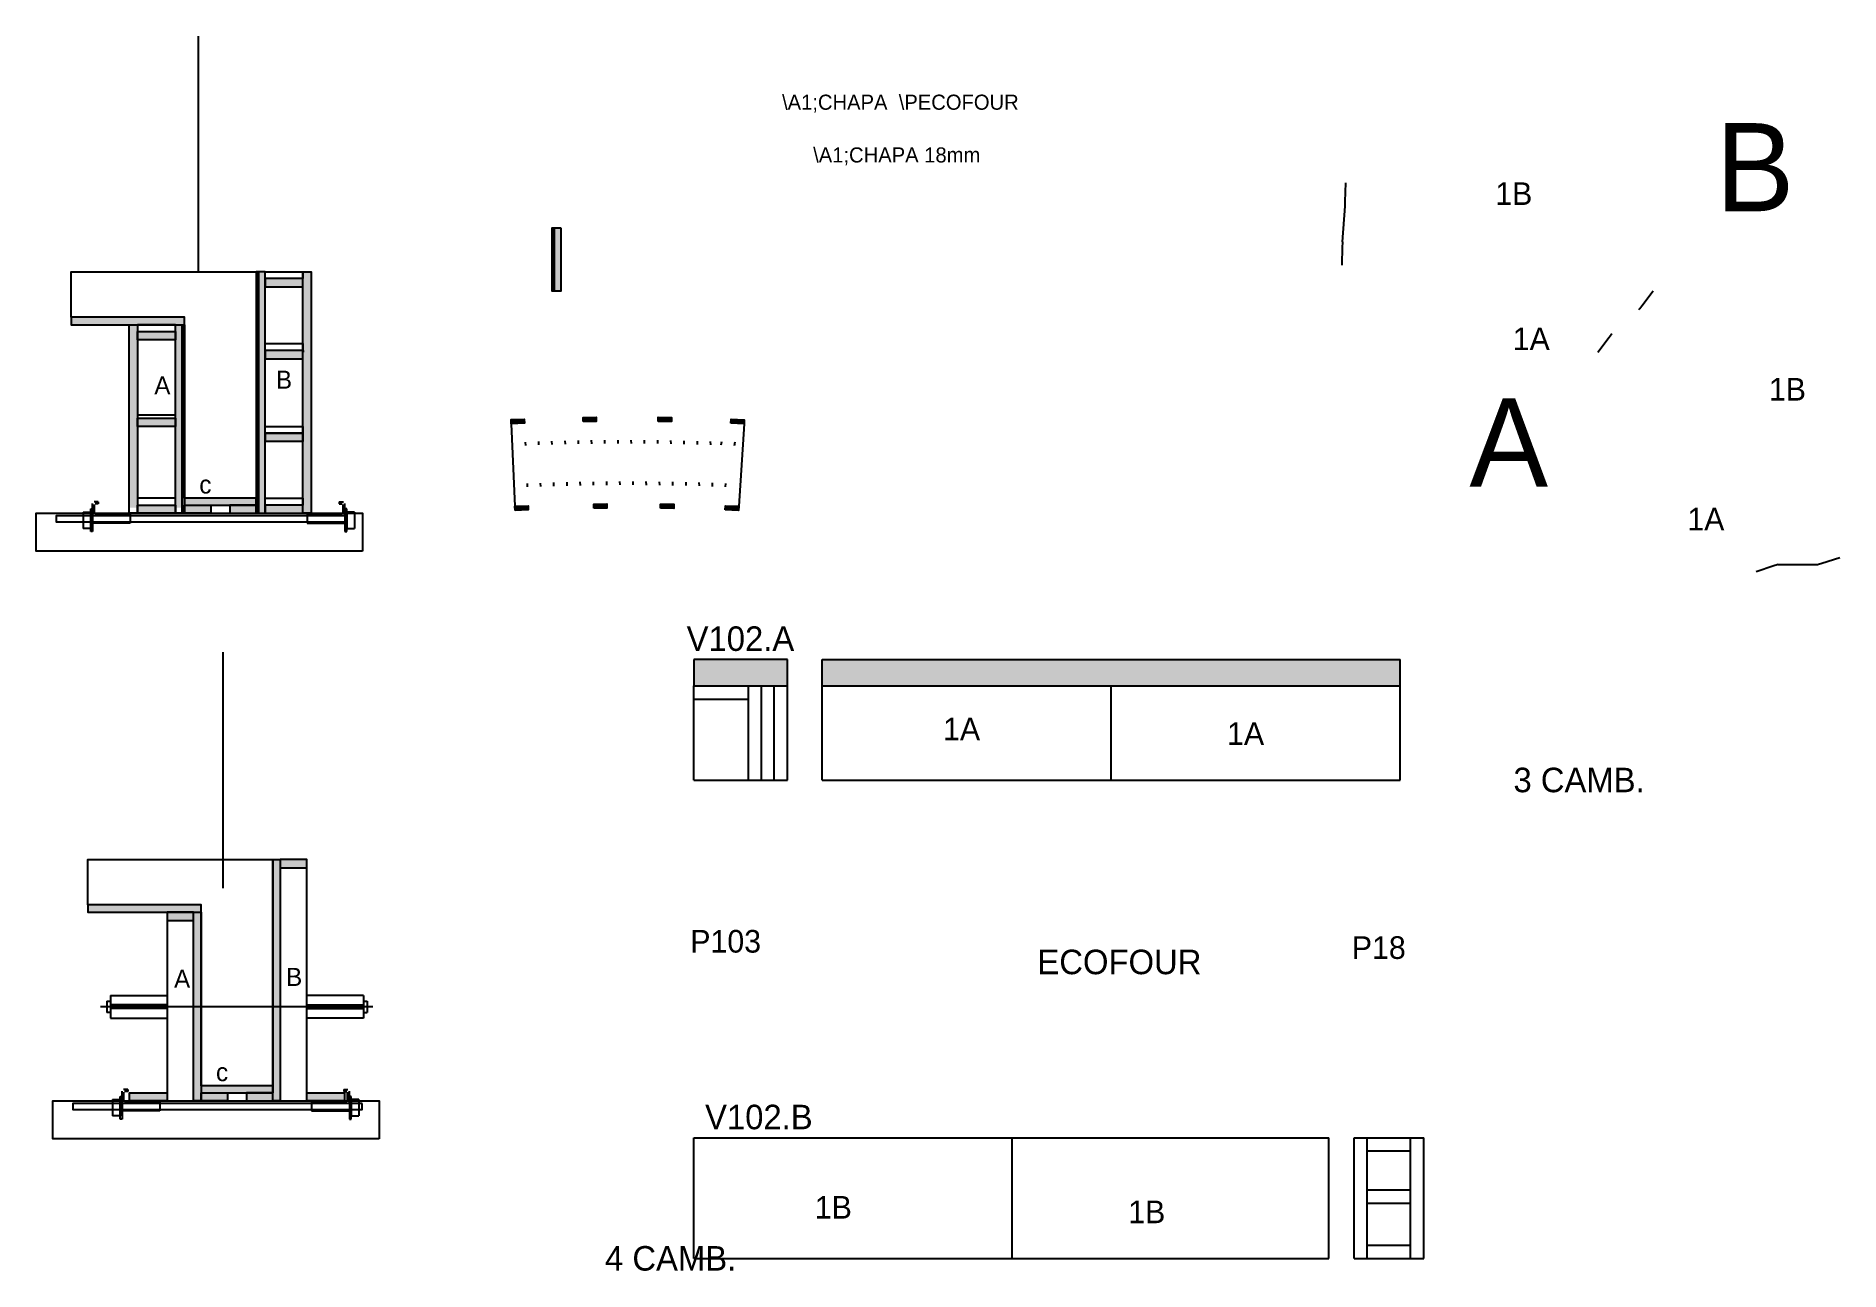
# Model space of a CAD drawing. Header units: metres. Extents: x 3303 to 4259, y 16267 to 16921.
import ezdxf

# ---------------------------------------------------------------- set-up
doc = ezdxf.new("R2010")
doc.units = ezdxf.units.M
for name, color, linetype in [('238', 7, 'Continuous'), ('5', 7, 'Continuous'), ('barrote', 7, 'Continuous'), ('CONCRETO', 7, 'Continuous'), ('COTA', 7, 'Continuous'), ('detalhes', 7, 'Continuous'), ('Hachura', 7, 'Continuous'), ('Madeira', 7, 'Continuous'), ('Painéis', 7, 'Continuous'), ('presilha', 7, 'Continuous'), ('Romaneio', 7, 'Continuous'), ('SARR_2.2x7', 7, 'Continuous'), ('SCO-___-LAJ', 7, 'Continuous'), ('TENSOR', 7, 'Continuous'), ('Texto Seção', 7, 'Continuous')]:
    doc.layers.add(name, color=color, linetype=linetype)

msp = doc.modelspace()

# ---------------------------------------------------------------- hatches: boundary and pattern name
at = {"layer": 'COTA'}
h = msp.add_hatch(color=7, dxfattribs=at)
h.dxf.hatch_style = 1
h.paths.add_polyline_path([(3700.82, 16590.99), (3651.82, 16590.99), (3651.82, 16590.99), (3651.82, 16576.99), (3651.82, 16576.99), (3700.82, 16576.99), (3700.82, 16576.99), (3700.82, 16590.99)])
h = msp.add_hatch(color=7, dxfattribs=at)
h.dxf.hatch_style = 1
h.paths.add_polyline_path([(4026.22, 16576.99), (4026.22, 16590.99), (3719.82, 16590.99), (3719.82, 16576.99), (4026.22, 16576.99)])
at = {"layer": 'Hachura'}
h = msp.add_hatch(color=7, dxfattribs=at)
h.dxf.hatch_style = 1
h.paths.add_polyline_path([(3581.48, 16819.6), (3577.88, 16819.6), (3577.88, 16819.6), (3577.88, 16786.29), (3577.88, 16786.29), (3581.48, 16786.29), (3581.48, 16786.29), (3581.48, 16819.6)])
h = msp.add_hatch(color=7, dxfattribs=at)
h.dxf.hatch_style = 1
h.paths.add_polyline_path([(3424.68, 16796.42), (3421.08, 16796.42), (3421.08, 16796.42), (3421.08, 16668.42), (3421.08, 16668.42), (3424.68, 16668.42), (3424.68, 16668.42), (3424.68, 16796.42)])
h = msp.add_hatch(color=7, dxfattribs=at)
h.dxf.hatch_style = 1
h.paths.add_polyline_path([(3444.68, 16788.42), (3444.68, 16792.82), (3444.68, 16792.82), (3424.68, 16792.82), (3424.68, 16792.82), (3424.68, 16788.42), (3424.68, 16788.42), (3444.68, 16788.42)])
h = msp.add_hatch(color=7, dxfattribs=at)
h.dxf.hatch_style = 1
h.paths.add_polyline_path([(3444.68, 16796.42), (3449.08, 16796.42), (3449.08, 16796.42), (3449.08, 16668.42), (3449.08, 16668.42), (3444.68, 16668.42), (3444.68, 16668.42), (3444.68, 16796.42)])
h = msp.add_hatch(color=7, dxfattribs=at)
h.dxf.hatch_style = 1
h.paths.add_polyline_path([(3381.89, 16768.42), (3381.89, 16772.42), (3381.89, 16772.42), (3321.89, 16772.42), (3321.89, 16772.42), (3321.89, 16768.42), (3321.89, 16768.42), (3381.89, 16768.42)])
h = msp.add_hatch(color=7, dxfattribs=at)
h.dxf.hatch_style = 1
h.paths.add_polyline_path([(3352.69, 16771.42), (3357.09, 16771.42), (3357.09, 16771.42), (3357.09, 16671.42), (3357.09, 16671.42), (3352.69, 16671.42), (3352.69, 16671.42), (3352.69, 16771.42)])
h = msp.add_hatch(color=7, dxfattribs=at)
h.dxf.hatch_style = 1
h.paths.add_polyline_path([(3377.09, 16771.42), (3380.69, 16771.42), (3380.69, 16771.42), (3380.69, 16671.42), (3380.69, 16671.42), (3377.09, 16671.42), (3377.09, 16671.42), (3377.09, 16771.42)])
h = msp.add_hatch(color=7, dxfattribs=at)
h.dxf.hatch_style = 1
h.paths.add_polyline_path([(3357.09, 16760.42), (3357.09, 16764.82), (3357.09, 16764.82), (3377.09, 16764.82), (3377.09, 16764.82), (3377.09, 16760.42), (3377.09, 16760.42), (3357.09, 16760.42)])
h = msp.add_hatch(color=7, dxfattribs=at)
h.dxf.hatch_style = 1
h.paths.add_polyline_path([(3444.68, 16750.37), (3444.68, 16754.77), (3444.68, 16754.77), (3424.68, 16754.77), (3424.68, 16754.77), (3424.68, 16750.37), (3424.68, 16750.37), (3444.68, 16750.37)])
h = msp.add_hatch(color=7, dxfattribs=at)
h.dxf.hatch_style = 1
h.paths.add_polyline_path([(3357.09, 16714.42), (3357.09, 16718.82), (3357.09, 16718.82), (3377.09, 16718.82), (3377.09, 16718.82), (3377.09, 16714.42), (3377.09, 16714.42), (3357.09, 16714.42)])
h = msp.add_hatch(color=7, dxfattribs=at)
h.dxf.hatch_style = 1
h.paths.add_polyline_path([(3424.68, 16706.44), (3424.68, 16710.84), (3424.68, 16710.84), (3444.68, 16710.84), (3444.68, 16710.84), (3444.68, 16706.44), (3444.68, 16706.44), (3424.68, 16706.44)])
h = msp.add_hatch(color=7, dxfattribs=at)
h.dxf.hatch_style = 1
h.paths.add_polyline_path([(3555.09, 16715.9), (3555, 16718.1), (3555, 16718.1), (3561.99, 16718.39), (3561.99, 16718.39), (3562.09, 16716.19), (3562.09, 16716.19), (3555.09, 16715.9)])
h = msp.add_hatch(color=7, dxfattribs=at)
h.dxf.hatch_style = 1
h.paths.add_polyline_path([(3593.18, 16717.06), (3593.15, 16719.26), (3593.15, 16719.26), (3600.15, 16719.36), (3600.15, 16719.36), (3600.18, 16717.16), (3600.18, 16717.16), (3593.18, 16717.06)])
h = msp.add_hatch(color=7, dxfattribs=at)
h.dxf.hatch_style = 1
h.paths.add_polyline_path([(3633.02, 16717.16), (3633.05, 16719.36), (3633.05, 16719.36), (3640.05, 16719.25), (3640.05, 16719.25), (3640.02, 16717.05), (3640.02, 16717.05), (3633.02, 16717.16)])
h = msp.add_hatch(color=7, dxfattribs=at)
h.dxf.hatch_style = 1
h.paths.add_polyline_path([(3671.51, 16716.17), (3671.61, 16718.36), (3671.61, 16718.36), (3678.6, 16718.06), (3678.6, 16718.06), (3678.51, 16715.86), (3678.51, 16715.86), (3671.51, 16716.17)])
h = msp.add_hatch(color=7, dxfattribs=at)
h.dxf.hatch_style = 1
h.paths.add_polyline_path([(3357.09, 16668.42), (3357.09, 16672.82), (3357.09, 16672.82), (3377.09, 16672.82), (3377.09, 16672.82), (3377.09, 16668.42), (3377.09, 16668.42), (3357.09, 16668.42)])
h = msp.add_hatch(color=7, dxfattribs=at)
h.dxf.hatch_style = 1
h.paths.add_polyline_path([(3419.88, 16672.82), (3419.88, 16676.42), (3419.88, 16676.42), (3381.89, 16676.42), (3381.89, 16676.42), (3381.89, 16672.82), (3381.89, 16672.82), (3419.88, 16672.82)])
h = msp.add_hatch(color=7, dxfattribs=at)
h.dxf.hatch_style = 1
h.paths.add_polyline_path([(3381.89, 16668.42), (3381.89, 16672.82), (3381.89, 16672.82), (3395.89, 16672.82), (3395.89, 16672.82), (3395.89, 16668.42), (3395.89, 16668.42), (3381.89, 16668.42)])
h = msp.add_hatch(color=7, dxfattribs=at)
h.dxf.hatch_style = 1
h.paths.add_polyline_path([(3419.88, 16668.42), (3419.88, 16672.82), (3419.88, 16672.82), (3405.88, 16672.82), (3405.88, 16672.82), (3405.88, 16668.42), (3405.88, 16668.42), (3419.88, 16668.42)])
h = msp.add_hatch(color=7, dxfattribs=at)
h.dxf.hatch_style = 1
h.paths.add_polyline_path([(3444.68, 16668.42), (3444.68, 16672.82), (3444.68, 16672.82), (3424.68, 16672.82), (3424.68, 16672.82), (3424.68, 16668.42), (3424.68, 16668.42), (3444.68, 16668.42)])
h = msp.add_hatch(color=7, dxfattribs=at)
h.dxf.hatch_style = 1
h.paths.add_polyline_path([(3557.12, 16669.95), (3557.03, 16672.15), (3557.03, 16672.15), (3564.02, 16672.44), (3564.02, 16672.44), (3564.11, 16670.24), (3564.11, 16670.24), (3557.12, 16669.95)])
h = msp.add_hatch(color=7, dxfattribs=at)
h.dxf.hatch_style = 1
h.paths.add_polyline_path([(3598.83, 16671.14), (3598.81, 16673.34), (3598.81, 16673.34), (3605.81, 16673.42), (3605.81, 16673.42), (3605.83, 16671.22), (3605.83, 16671.22), (3598.83, 16671.14)])
h = msp.add_hatch(color=7, dxfattribs=at)
h.dxf.hatch_style = 1
h.paths.add_polyline_path([(3634.2, 16671.14), (3634.24, 16673.34), (3634.24, 16673.34), (3641.24, 16673.23), (3641.24, 16673.23), (3641.2, 16671.03), (3641.2, 16671.03), (3634.2, 16671.14)])
h = msp.add_hatch(color=7, dxfattribs=at)
h.dxf.hatch_style = 1
h.paths.add_polyline_path([(3668.56, 16670.26), (3668.65, 16672.45), (3668.65, 16672.45), (3675.65, 16672.15), (3675.65, 16672.15), (3675.55, 16669.95), (3675.55, 16669.95), (3668.56, 16670.26)])
h = msp.add_hatch(color=7, dxfattribs=at)
h.dxf.hatch_style = 1
h.paths.add_polyline_path([(3428.72, 16484.9), (3432.72, 16484.9), (3432.72, 16484.9), (3432.72, 16356.9), (3432.72, 16356.9), (3428.72, 16356.9), (3428.72, 16356.9), (3428.72, 16484.9)])
h = msp.add_hatch(color=7, dxfattribs=at)
h.dxf.hatch_style = 1
h.paths.add_polyline_path([(3446.72, 16480.5), (3446.72, 16484.9), (3446.72, 16484.9), (3432.72, 16484.9), (3432.72, 16484.9), (3432.72, 16480.5), (3432.72, 16480.5), (3446.72, 16480.5)])
h = msp.add_hatch(color=7, dxfattribs=at)
h.dxf.hatch_style = 1
h.paths.add_polyline_path([(3390.72, 16456.9), (3390.72, 16460.9), (3390.72, 16460.9), (3330.72, 16460.9), (3330.72, 16460.9), (3330.72, 16456.9), (3330.72, 16456.9), (3390.72, 16456.9)])
h = msp.add_hatch(color=7, dxfattribs=at)
h.dxf.hatch_style = 1
h.paths.add_polyline_path([(3386.72, 16452.5), (3386.72, 16456.9), (3386.72, 16456.9), (3372.72, 16456.9), (3372.72, 16456.9), (3372.72, 16452.5), (3372.72, 16452.5), (3386.72, 16452.5)])
h = msp.add_hatch(color=7, dxfattribs=at)
h.dxf.hatch_style = 1
h.paths.add_polyline_path([(3386.72, 16456.9), (3390.72, 16456.9), (3390.72, 16456.9), (3390.72, 16356.9), (3390.72, 16356.9), (3386.72, 16356.9), (3386.72, 16356.9), (3386.72, 16456.9)])
h = msp.add_hatch(color=7, dxfattribs=at)
h.dxf.hatch_style = 1
h.paths.add_polyline_path([(3352.72, 16356.9), (3352.72, 16361.3), (3352.72, 16361.3), (3372.72, 16361.3), (3372.72, 16361.3), (3372.72, 16356.9), (3372.72, 16356.9), (3352.72, 16356.9)])
h = msp.add_hatch(color=7, dxfattribs=at)
h.dxf.hatch_style = 1
h.paths.add_polyline_path([(3428.72, 16361.3), (3428.72, 16364.9), (3428.72, 16364.9), (3390.72, 16364.9), (3390.72, 16364.9), (3390.72, 16361.3), (3390.72, 16361.3), (3428.72, 16361.3)])
h = msp.add_hatch(color=7, dxfattribs=at)
h.dxf.hatch_style = 1
h.paths.add_polyline_path([(3390.72, 16356.9), (3390.72, 16361.3), (3390.72, 16361.3), (3404.72, 16361.3), (3404.72, 16361.3), (3404.72, 16356.9), (3404.72, 16356.9), (3390.72, 16356.9)])
h = msp.add_hatch(color=7, dxfattribs=at)
h.dxf.hatch_style = 1
h.paths.add_polyline_path([(3428.72, 16356.9), (3428.72, 16361.3), (3428.72, 16361.3), (3414.72, 16361.3), (3414.72, 16361.3), (3414.72, 16356.9), (3414.72, 16356.9), (3428.72, 16356.9)])
h = msp.add_hatch(color=7, dxfattribs=at)
h.dxf.hatch_style = 1
h.paths.add_polyline_path([(3446.72, 16356.9), (3446.72, 16361.3), (3446.72, 16361.3), (3466.72, 16361.3), (3466.72, 16361.3), (3466.72, 16356.9), (3466.72, 16356.9), (3446.72, 16356.9)])

# ---------------------------------------------------------------- linework, layer by layer
at = {"color": 7, "lineweight": 25}
for p, q in [((3340.72, 16409.87), (3340.72, 16403.87)), ((3340.72, 16409.87), (3342.72, 16409.87)), ((3342.72, 16412.87), (3342.72, 16400.87)), ((3342.72, 16412.87), (3372.72, 16412.87)), ((3372.72, 16407.87), (3342.72, 16407.87)), ((3372.72, 16405.87), (3342.72, 16405.87)), ((3476.72, 16412.87), (3446.72, 16412.87)), ((3446.72, 16407.87), (3476.72, 16407.87)), ((3446.72, 16405.87), (3476.72, 16405.87)), ((3476.72, 16412.87), (3476.72, 16400.87)), ((3476.72, 16409.87), (3478.72, 16409.87)), ((3478.72, 16409.87), (3478.72, 16403.87)), ((3342.72, 16403.87), (3340.72, 16403.87)), ((3342.72, 16400.87), (3372.72, 16400.87)), ((3476.72, 16400.87), (3446.72, 16400.87)), ((3476.72, 16403.87), (3478.72, 16403.87))]:
    msp.add_line(p, q, dxfattribs=at)
at = {"layer": '238', "color": 7, "lineweight": 25}
for p, q in [((3997.08, 16833.69), (3997.37, 16843.68)), ((3995.59, 16812.29), (3997.03, 16831.29)), ((3997.03, 16831.29), (3997.08, 16831.89)), ((3997.08, 16831.89), (3997.08, 16833.69)), ((3995.54, 16809.89), (3995.34, 16799.89)), ((3995.59, 16811.69), (3995.54, 16809.89)), ((3995.59, 16812.29), (3995.59, 16811.69)), ((4153.14, 16777.02), (4154.22, 16778.46)), ((4154.22, 16778.46), (4160.27, 16786.42)), ((4152.77, 16776.54), (4153.14, 16777.02)), ((4136.9, 16761.66), (4130.95, 16753.62)), ((4137.97, 16763.1), (4136.9, 16761.66)), ((4138.33, 16763.59), (4137.97, 16763.1)), ((4249.71, 16642), (4259.26, 16644.94)), ((4224.29, 16640.54), (4214.79, 16637.43)), ((4226, 16641.1), (4224.29, 16640.54)), ((4226.57, 16641.29), (4226, 16641.1)), ((4226.57, 16641.29), (4247.42, 16641.29)), ((4247.42, 16641.29), (4247.99, 16641.46)), ((4247.99, 16641.46), (4249.71, 16642))]:
    msp.add_line(p, q, dxfattribs=at)
at = {"layer": 'barrote', "color": 7, "lineweight": 25}
for points in [[(3476.25, 16648.42), (3303.28, 16648.42), (3303.28, 16668.42), (3476.25, 16668.42)], [(3485.08, 16336.9), (3312.11, 16336.9), (3312.11, 16356.9), (3485.08, 16356.9)]]:
    msp.add_lwpolyline(points, close=True, dxfattribs=at)
at = {"layer": 'CONCRETO', "color": 7, "lineweight": 25}
for points in [[(3381.89, 16772.42), (3321.89, 16772.42), (3321.89, 16796.42), (3381.89, 16796.42), (3381.89, 16796.42), (3419.89, 16796.42), (3419.89, 16672.82), (3419.88, 16672.82), (3419.88, 16676.42), (3381.89, 16676.42)], [(3390.72, 16460.9), (3330.72, 16460.9), (3330.72, 16484.9), (3390.72, 16484.9), (3390.72, 16484.9), (3428.72, 16484.9), (3428.72, 16361.3), (3428.72, 16361.3), (3428.72, 16364.9), (3390.72, 16364.9)]]:
    msp.add_lwpolyline(points, close=True, dxfattribs=at)
at = {"layer": 'COTA', "color": 7, "lineweight": 25}
for p, q in [((3701.52, 16590.99), (3651.82, 16590.99)), ((3651.82, 16590.99), (3651.82, 16576.99)), ((3701.52, 16576.99), (3701.52, 16590.99)), ((3719.82, 16576.99), (3719.82, 16590.99)), ((3719.82, 16590.99), (4026.22, 16590.99)), ((4026.22, 16576.99), (4026.22, 16590.99))]:
    msp.add_line(p, q, dxfattribs=at)
at = {"layer": 'Defpoints', "color": 7, "lineweight": 25}
for p, q in [((3389.33, 16796.42), (3389.33, 16921.42)), ((3402.45, 16469.73), (3402.45, 16594.73))]:
    msp.add_line(p, q, dxfattribs=at)
at = {"layer": 'Madeira', "color": 7, "lineweight": 25}
msp.add_line((3424.68, 16710.84), (3424.68, 16706.44), dxfattribs=at)
for points in [[(3444.68, 16788.42), (3444.68, 16792.82), (3424.68, 16792.82), (3424.68, 16788.42)], [(3444.68, 16796.42), (3449.08, 16796.42), (3449.08, 16668.42), (3444.68, 16668.42)], [(3352.69, 16768.42), (3357.09, 16768.42), (3357.09, 16668.42), (3352.69, 16668.42)], [(3357.09, 16760.42), (3357.09, 16764.82), (3377.09, 16764.82), (3377.09, 16760.42)], [(3444.68, 16750.37), (3444.68, 16754.77), (3424.68, 16754.77), (3424.68, 16750.37)], [(3357.09, 16714.42), (3357.09, 16718.82), (3377.09, 16718.82), (3377.09, 16714.42)], [(3424.68, 16706.44), (3424.68, 16710.84), (3444.68, 16710.84), (3444.68, 16706.44)], [(3555.09, 16715.9), (3555, 16718.1), (3561.99, 16718.39), (3562.09, 16716.19)], [(3593.18, 16717.06), (3593.15, 16719.26), (3600.15, 16719.36), (3600.18, 16717.16)], [(3633.02, 16717.16), (3633.05, 16719.36), (3640.05, 16719.25), (3640.02, 16717.05)], [(3671.51, 16716.17), (3671.61, 16718.36), (3678.6, 16718.06), (3678.51, 16715.86)], [(3357.09, 16668.42), (3357.09, 16672.82), (3377.09, 16672.82), (3377.09, 16668.42)], [(3381.89, 16668.42), (3381.89, 16672.82), (3395.89, 16672.82), (3395.89, 16668.42)], [(3419.88, 16668.42), (3419.88, 16672.82), (3405.88, 16672.82), (3405.88, 16668.42)], [(3444.68, 16668.42), (3444.68, 16672.82), (3424.68, 16672.82), (3424.68, 16668.42)], [(3557.12, 16669.95), (3557.03, 16672.15), (3564.02, 16672.44), (3564.11, 16670.24)], [(3598.83, 16671.14), (3598.81, 16673.34), (3605.81, 16673.42), (3605.83, 16671.22)], [(3634.2, 16671.14), (3634.24, 16673.34), (3641.24, 16673.23), (3641.2, 16671.03)], [(3668.56, 16670.26), (3668.65, 16672.45), (3675.65, 16672.15), (3675.55, 16669.95)], [(3446.72, 16480.5), (3446.72, 16484.9), (3432.72, 16484.9), (3432.72, 16480.5)], [(3446.72, 16484.9), (3432.72, 16484.9), (3432.72, 16356.9), (3446.72, 16356.9)], [(3386.72, 16452.5), (3386.72, 16456.9), (3372.72, 16456.9), (3372.72, 16452.5)], [(3386.72, 16456.9), (3372.72, 16456.9), (3372.72, 16356.9), (3386.72, 16356.9)], [(3352.72, 16356.9), (3352.72, 16361.3), (3372.72, 16361.3), (3372.72, 16356.9)], [(3390.72, 16356.9), (3390.72, 16361.3), (3404.72, 16361.3), (3404.72, 16356.9)], [(3428.72, 16356.9), (3428.72, 16361.3), (3414.72, 16361.3), (3414.72, 16356.9)], [(3446.72, 16356.9), (3446.72, 16361.3), (3466.72, 16361.3), (3466.72, 16356.9)]]:
    msp.add_lwpolyline(points, close=True, dxfattribs=at)
at = {"layer": 'Painéis', "color": 7, "lineweight": 25}
for p, q in [((3424.68, 16796.42), (3444.68, 16796.42)), ((3444.68, 16758.37), (3444.68, 16754.37)), ((3444.68, 16754.37), (3445.31, 16754.37)), ((3555.09, 16715.9), (3557.03, 16672.15)), ((3678.51, 16715.86), (3675.65, 16672.15)), ((3562.53, 16706.2), (3562.61, 16704.41)), ((3569.52, 16706.46), (3569.6, 16704.66)), ((3576.52, 16706.68), (3576.6, 16704.88)), ((3583.52, 16706.87), (3583.6, 16705.07)), ((3590.52, 16707.01), (3590.6, 16705.22)), ((3597.52, 16707.13), (3597.6, 16705.33)), ((3604.52, 16707.21), (3604.6, 16705.41)), ((3611.53, 16707.25), (3611.61, 16705.45)), ((3618.54, 16707.25), (3618.62, 16705.45)), ((3625.54, 16707.23), (3625.62, 16705.43)), ((3632.55, 16707.16), (3632.63, 16705.36)), ((3639.57, 16707.06), (3639.65, 16705.26)), ((3646.58, 16706.92), (3646.66, 16705.12)), ((3653.59, 16706.75), (3653.67, 16704.95)), ((3660.61, 16706.54), (3660.69, 16704.74)), ((3666.49, 16706.34), (3666.19, 16704.55)), ((3673.55, 16706.07), (3673.24, 16704.28)), ((3563.5, 16684.23), (3563.58, 16682.43)), ((3570.5, 16684.48), (3570.58, 16682.68)), ((3577.49, 16684.7), (3577.57, 16682.9)), ((3584.49, 16684.88), (3584.57, 16683.08)), ((3591.49, 16685.03), (3591.57, 16683.23)), ((3598.49, 16685.14), (3598.57, 16683.34)), ((3605.5, 16685.21), (3605.58, 16683.41)), ((3612.5, 16685.25), (3612.58, 16683.45)), ((3619.51, 16685.25), (3619.59, 16683.45)), ((3626.52, 16685.22), (3626.6, 16683.42)), ((3633.53, 16685.15), (3633.61, 16683.35)), ((3640.54, 16685.04), (3640.62, 16683.24)), ((3647.55, 16684.9), (3647.63, 16683.09)), ((3654.57, 16684.72), (3654.65, 16682.91)), ((3661.58, 16684.5), (3661.66, 16682.7)), ((3668.6, 16684.25), (3668.52, 16682.45)), ((3651.82, 16576.99), (3701.52, 16576.99)), ((3651.82, 16526.99), (3651.82, 16576.99)), ((3701.52, 16526.99), (3701.52, 16576.99)), ((3719.82, 16576.99), (4026.22, 16576.99)), ((3719.82, 16526.99), (3719.82, 16576.99)), ((3873.02, 16526.99), (3873.02, 16576.99)), ((4026.22, 16526.99), (4026.22, 16576.99)), ((3651.82, 16526.99), (3701.52, 16526.99)), ((3719.82, 16526.99), (4026.22, 16526.99)), ((3651.82, 16337.41), (3988.42, 16337.41)), ((3651.82, 16273.41), (3651.82, 16337.41)), ((3820.62, 16273.41), (3820.62, 16337.41)), ((3988.42, 16273.41), (3988.42, 16337.41)), ((4001.74, 16337.41), (4038.74, 16337.41)), ((4001.74, 16273.41), (4001.74, 16337.41)), ((4038.74, 16273.41), (4038.74, 16337.41)), ((3651.82, 16273.41), (3988.42, 16273.41)), ((4001.74, 16273.41), (4038.74, 16273.41))]:
    msp.add_line(p, q, dxfattribs=at)
for points in [[(3577.88, 16819.6), (3576.68, 16819.6), (3576.68, 16786.29), (3577.88, 16786.29)], [(3581.48, 16819.6), (3577.88, 16819.6), (3577.88, 16786.29), (3581.48, 16786.29)], [(3421.08, 16796.42), (3419.88, 16796.42), (3419.88, 16668.42), (3421.08, 16668.42)], [(3424.68, 16796.42), (3421.08, 16796.42), (3421.08, 16668.42), (3424.68, 16668.42)], [(3444.68, 16792.82), (3424.68, 16792.82), (3424.68, 16796.42), (3444.68, 16796.42)], [(3381.89, 16768.42), (3381.89, 16772.42), (3321.89, 16772.42), (3321.89, 16768.42)], [(3357.09, 16764.82), (3377.09, 16764.82), (3377.09, 16768.42), (3357.09, 16768.42)], [(3377.09, 16768.42), (3380.69, 16768.42), (3380.69, 16668.42), (3377.09, 16668.42)], [(3380.69, 16768.42), (3381.89, 16768.42), (3381.89, 16668.42), (3380.69, 16668.42)], [(3444.68, 16754.77), (3424.68, 16754.77), (3424.68, 16758.37), (3444.68, 16758.37)], [(3357.09, 16718.82), (3377.09, 16718.82), (3377.09, 16720.42), (3357.09, 16720.42)], [(3444.68, 16710.84), (3424.68, 16710.84), (3424.68, 16714.44), (3444.68, 16714.44)], [(3357.09, 16672.82), (3377.09, 16672.82), (3377.09, 16676.42), (3357.09, 16676.42)], [(3419.88, 16672.82), (3419.88, 16676.42), (3381.89, 16676.42), (3381.89, 16672.82)], [(3444.68, 16672.82), (3424.68, 16672.82), (3424.68, 16676.42), (3444.68, 16676.42)], [(3428.72, 16484.9), (3432.72, 16484.9), (3432.72, 16356.9), (3428.72, 16356.9)], [(3390.72, 16456.9), (3390.72, 16460.9), (3330.72, 16460.9), (3330.72, 16456.9)], [(3386.72, 16456.9), (3390.72, 16456.9), (3390.72, 16356.9), (3386.72, 16356.9)], [(3428.72, 16361.3), (3428.72, 16364.9), (3390.72, 16364.9), (3390.72, 16361.3)]]:
    msp.add_lwpolyline(points, close=True, dxfattribs=at)
at = {"layer": 'presilha', "color": 7, "lineweight": 25}
for p, q in [((3333.22, 16667.55), (3333.22, 16673.7)), ((3336.22, 16674.46), (3333.98, 16674.46)), ((3334.22, 16668.17), (3334.22, 16673.08)), ((3336.22, 16673.46), (3334.6, 16673.46)), ((3336.22, 16674.46), (3336.22, 16673.46)), ((3463.96, 16674.46), (3463.96, 16673.46)), ((3463.96, 16674.46), (3466.2, 16674.46)), ((3463.96, 16673.46), (3465.58, 16673.46)), ((3465.96, 16668.17), (3465.96, 16673.08)), ((3466.96, 16667.55), (3466.96, 16673.7)), ((3328.22, 16669.12), (3332.22, 16669.12)), ((3328.22, 16669.12), (3328.22, 16660.46)), ((3332.22, 16670.79), (3333.22, 16670.79)), ((3332.22, 16658.79), (3332.22, 16670.79)), ((3332.22, 16669.12), (3332.22, 16660.46)), ((3333.22, 16670.79), (3333.22, 16658.79)), ((3353.22, 16663.19), (3333.22, 16663.19)), ((3353.22, 16667.79), (3334.6, 16667.79)), ((3353.22, 16667.79), (3353.22, 16663.19)), ((3446.96, 16667.79), (3446.96, 16663.19)), ((3446.96, 16667.79), (3465.58, 16667.79)), ((3446.96, 16663.19), (3466.96, 16663.19)), ((3467.96, 16670.79), (3466.96, 16670.79)), ((3466.96, 16670.79), (3466.96, 16658.79)), ((3467.96, 16658.79), (3467.96, 16670.79)), ((3471.96, 16669.12), (3467.96, 16669.12)), ((3467.96, 16669.12), (3467.96, 16660.46)), ((3471.96, 16669.12), (3471.96, 16660.46)), ((3332.22, 16660.46), (3328.22, 16660.46)), ((3333.22, 16658.79), (3332.22, 16658.79)), ((3466.96, 16658.79), (3467.96, 16658.79)), ((3467.96, 16660.46), (3471.96, 16660.46)), ((3343.85, 16357.6), (3347.85, 16357.6)), ((3343.85, 16357.6), (3343.85, 16348.94)), ((3347.85, 16359.27), (3348.85, 16359.27)), ((3347.85, 16347.27), (3347.85, 16359.27)), ((3347.85, 16357.6), (3347.85, 16348.94)), ((3348.85, 16356.03), (3348.85, 16362.18)), ((3348.85, 16359.27), (3348.85, 16347.27)), ((3351.85, 16362.94), (3349.61, 16362.94)), ((3349.85, 16356.65), (3349.85, 16361.56)), ((3351.85, 16361.94), (3350.23, 16361.94)), ((3351.85, 16362.94), (3351.85, 16361.94)), ((3466.3, 16362.94), (3466.3, 16361.94)), ((3466.3, 16362.94), (3468.54, 16362.94)), ((3466.3, 16361.94), (3467.92, 16361.94)), ((3468.3, 16356.65), (3468.3, 16361.56)), ((3469.3, 16356.03), (3469.3, 16362.18)), ((3470.3, 16359.27), (3469.3, 16359.27)), ((3469.3, 16359.27), (3469.3, 16347.27)), ((3470.3, 16347.27), (3470.3, 16359.27)), ((3474.3, 16357.6), (3470.3, 16357.6)), ((3470.3, 16357.6), (3470.3, 16348.94)), ((3474.3, 16357.6), (3474.3, 16348.94)), ((3347.85, 16348.94), (3343.85, 16348.94)), ((3368.85, 16351.67), (3348.85, 16351.67)), ((3368.85, 16356.27), (3350.23, 16356.27)), ((3368.85, 16356.27), (3368.85, 16351.67)), ((3449.3, 16356.27), (3449.3, 16351.67)), ((3449.3, 16356.27), (3467.92, 16356.27)), ((3449.3, 16351.67), (3469.3, 16351.67)), ((3470.3, 16348.94), (3474.3, 16348.94)), ((3348.85, 16347.27), (3347.85, 16347.27)), ((3469.3, 16347.27), (3470.3, 16347.27))]:
    msp.add_line(p, q, dxfattribs=at)
at = {"layer": 'SARR_2.2x7', "color": 7, "lineweight": 25}
for p, q in [((3680.82, 16526.99), (3680.82, 16576.99)), ((3687.82, 16526.99), (3687.82, 16576.99)), ((3694.52, 16526.99), (3694.52, 16576.99)), ((3651.82, 16569.99), (3680.82, 16569.99)), ((4008.74, 16273.41), (4008.74, 16337.41)), ((4008.74, 16330.41), (4031.74, 16330.41)), ((4031.74, 16273.41), (4031.74, 16337.41)), ((4008.74, 16309.78), (4031.74, 16309.78)), ((4008.74, 16302.78), (4031.74, 16302.78)), ((4008.74, 16280.41), (4031.74, 16280.41))]:
    msp.add_line(p, q, dxfattribs=at)
at = {"layer": 'SCO-___-LAJ', "color": 7, "lineweight": 25}
for points in [[(3467.25, 16667.09), (3313.94, 16667.09), (3313.94, 16663.89), (3467.25, 16663.89)], [(3476.08, 16355.57), (3322.78, 16355.57), (3322.78, 16352.37), (3476.08, 16352.37)]]:
    msp.add_lwpolyline(points, close=True, dxfattribs=at)
at = {"layer": 'TENSOR', "color": 7, "lineweight": 25}
msp.add_line((3481.72, 16406.87), (3337.42, 16406.87), dxfattribs=at)

# ---------------------------------------------------------------- texts
at = {"color": 7, "lineweight": 25}
for s, p in [('\\A1;CHAPA  \\PECOFOUR', (3698.62, 16882.37)), ('\\A1;CHAPA 18mm', (3715.11, 16854.41))]:
    msp.add_text(s, height=8, dxfattribs=at).set_placement(p)
at = {"layer": '5', "color": 7, "lineweight": 25}
for s, p in [('P103', (3650.01, 16435.55)), ('P18', (4000.6, 16432.21))]:
    msp.add_text(s, height=12, dxfattribs=at).set_placement(p)
at = {"layer": 'detalhes', "color": 7, "lineweight": 25}
for s, height, p in [('B', 46.73, (4193.41, 16828.56)), ('A', 9.6, (3365.93, 16731.44)), ('B', 9.6, (3430.4, 16734.47)), ('A', 46.73, (4062.9, 16682.57)), ('c', 9.6, (3389.8, 16678.92)), ('A', 9.6, (3376.4, 16416.89)), ('B', 9.6, (3435.77, 16417.87)), ('c', 9.6, (3398.64, 16367.4))]:
    msp.add_text(s, height=height, dxfattribs=at).set_placement(p)
at = {"layer": 'Romaneio', "color": 7, "lineweight": 25}
for s, p in [('1B', (4076.6, 16831.9)), ('1A', (4085.88, 16754.93)), ('1B', (4221.62, 16728.19)), ('1A', (4178.41, 16659.35)), ('1A', (3783.99, 16548.12)), ('1A', (3934.49, 16545.68)), ('1B', (3716, 16294.54)), ('1B', (3882.1, 16292.1))]:
    msp.add_text(s, height=12, dxfattribs=at).set_placement(p)
at = {"layer": 'Texto Seção', "color": 7, "lineweight": 25}
for s, p in [('V102.A', (3648.06, 16595.49)), ('3 CAMB.', (4086.25, 16520.57)), ('ECOFOUR', (3833.95, 16424.1)), ('V102.B', (3657.83, 16341.9)), ('4 CAMB.', (3604.8, 16266.98))]:
    msp.add_text(s, height=13, dxfattribs=at).set_placement(p)

doc.saveas('drawing.dxf')
